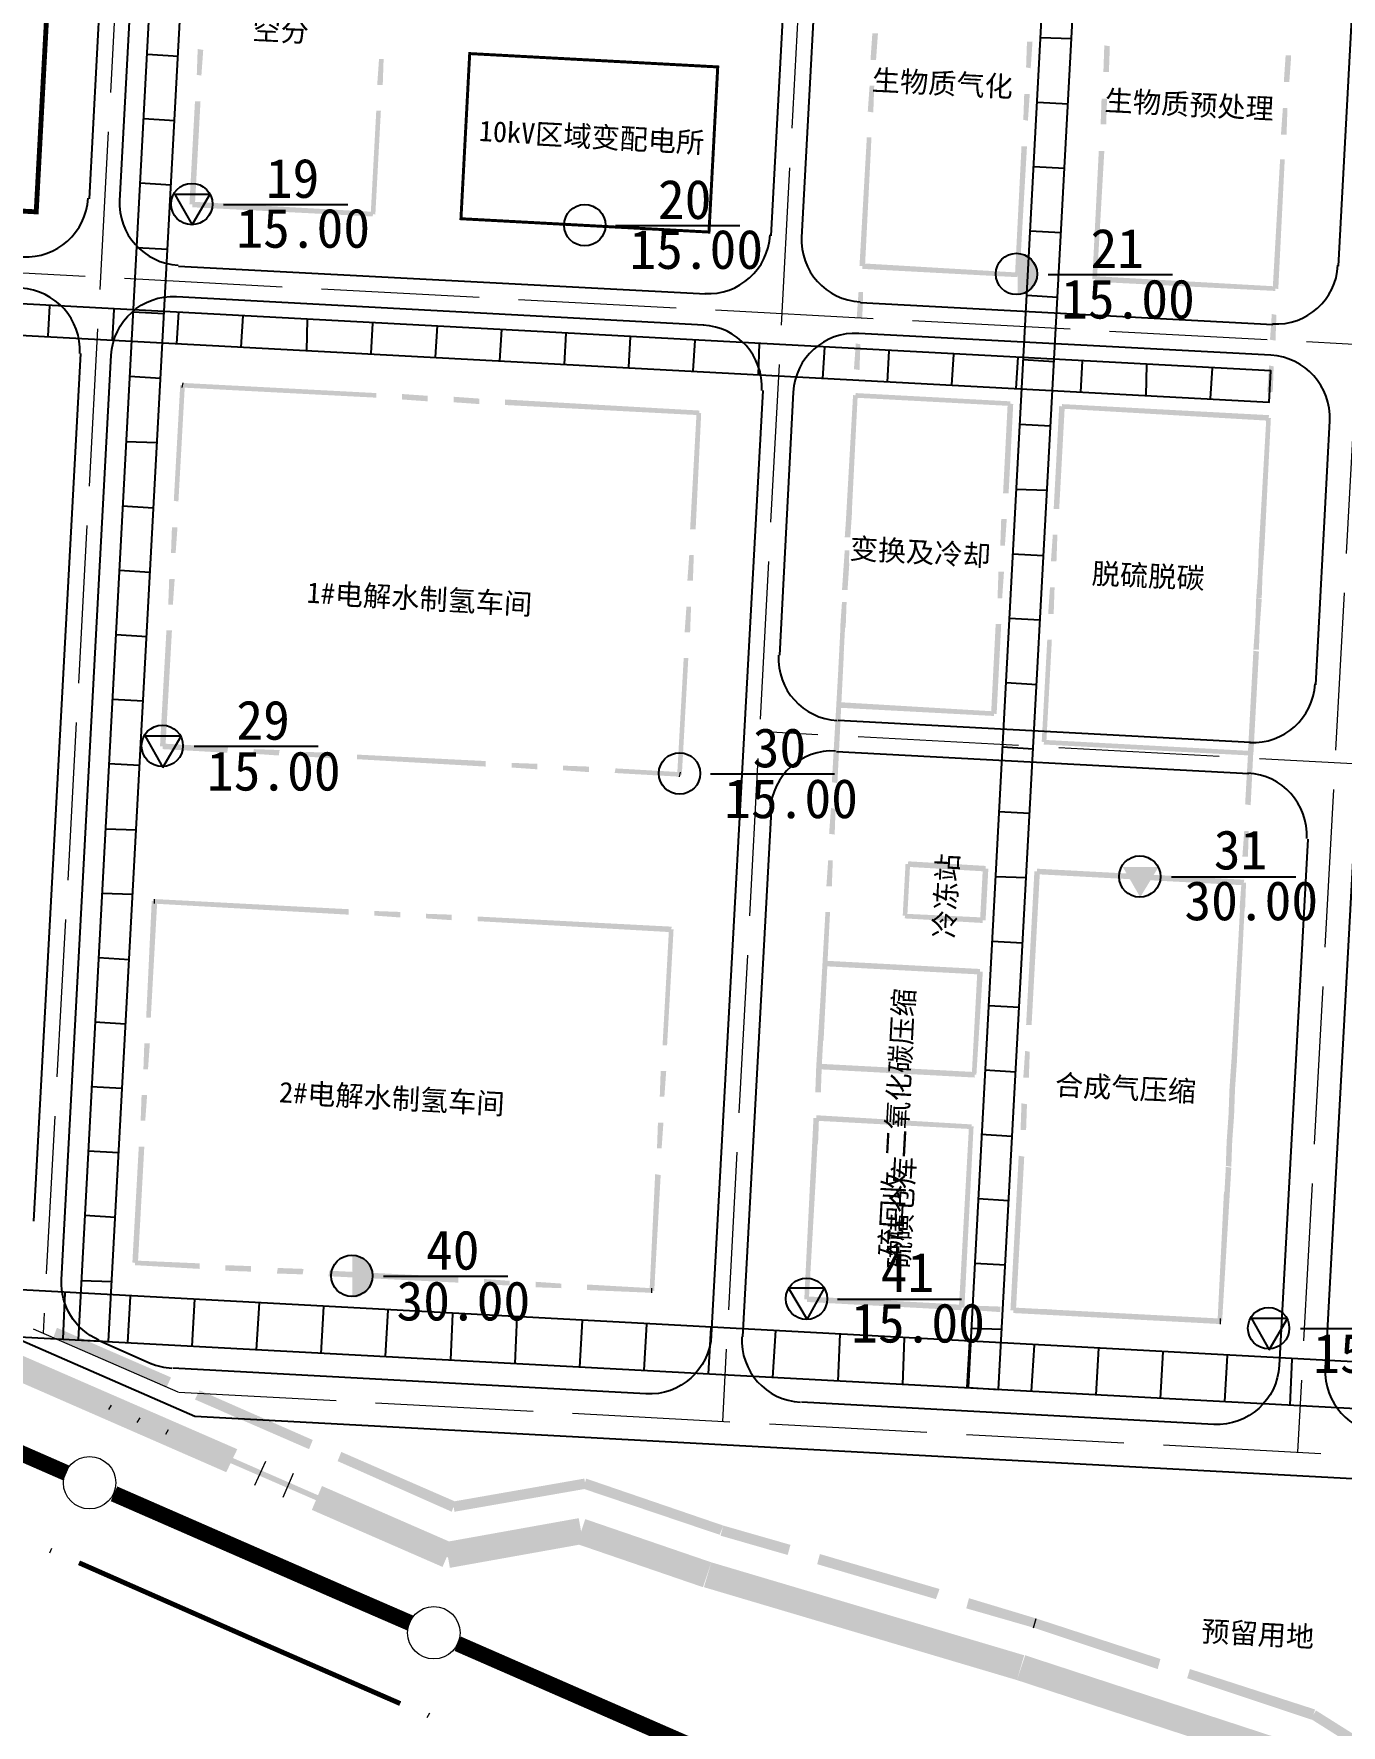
# Model space of a CAD drawing. Header units: millimetres. Extents: x 1542 to 2698, y 1376 to 2197.
# Drawn here: x 2138.8 to 2391.5, y 1651.7 to 1978.8 of the extents above; entities that cross this region are included whole.
import ezdxf

# ---------------------------------------------------------------- set-up
doc = ezdxf.new("R2010")
doc.units = ezdxf.units.MM
doc.linetypes.add('PDF_IMPORT', pattern=[1, 0.8, -0.2])
for name, color, linetype in [('PDF_0', 7, 'Continuous'), ('PDF_0-道路边线', 3, 'Continuous'), ('PDF_HY_BZ_CC', 2, 'Continuous'), ('PDF_ROAD-CENT', 6, 'Continuous'), ('PDF_ZT-二期EPC承包商范围线', 6, 'Continuous'), ('PDF_勘探点', 5, 'Continuous'), ('PDF_文字', 5, 'Continuous'), ('PDF_绿线', 3, 'Continuous')]:
    doc.layers.add(name, color=color, linetype=linetype)
doc.layers.add('PDF_0高压线', color=20, linetype='Continuous', true_color=0xff3f00)
doc.styles.add('PDF SimHei', font='')
doc.styles.add('PDF SimSun', font='')
doc.styles.get('PDF SimHei').set_extended_font_data('SimHei')
doc.styles.get('PDF SimSun').set_extended_font_data('SimSun')

msp = doc.modelspace()

# ---------------------------------------------------------------- hatches: boundary and pattern name
at = {"layer": 'PDF_0', "transparency": 33554559}
for color, points in [(2, [(2164.38, 1716.96), (2165.27, 1718.92), (2143.21, 1728.53), (2142.5, 1726.57)]), (1, [(2175.95, 1700.59), (2178.08, 1705.04), (2133.96, 1724.26), (2132, 1719.81)]), (2, [(2191.96, 1705.04), (2192.67, 1706.82), (2170.79, 1716.43), (2169.9, 1714.65)]), (2, [(2219.54, 1692.94), (2220.25, 1694.9), (2198.19, 1704.51), (2197.48, 1702.73)]), (1, [(2217.76, 1682.27), (2219.72, 1686.89), (2194.45, 1697.92), (2192.49, 1693.3)]), (2, [(2245.52, 1697.39), (2245.16, 1699.35), (2219.72, 1694.9), (2220.07, 1692.94)]), (2, [(2271.32, 1688.49), (2272.03, 1690.27), (2245.52, 1699.35), (2244.98, 1697.39)]), (1, [(2244.98, 1686.71), (2244.09, 1691.7), (2218.29, 1687.07), (2219.18, 1682.09)]), (1, [(2268.11, 1678.35), (2269.72, 1683.16), (2245.34, 1691.52), (2243.74, 1686.71)]), (2, [(2284.48, 1684.58), (2285.02, 1686.54), (2272.03, 1690.27), (2271.49, 1688.32)]), (2, [(2313.13, 1676.04), (2313.84, 1678), (2290.71, 1684.76), (2290.18, 1682.8)]), (1, [(2328.79, 1660.38), (2330.21, 1665.18), (2269.72, 1683.16), (2268.29, 1678.35)]), (2, [(2356.01, 1662.52), (2356.54, 1664.47), (2332.52, 1672.3), (2319.53, 1676.22), (2319, 1674.26), (2331.99, 1670.52)]), (1, [(2381.45, 1643.12), (2383.05, 1647.93), (2330.39, 1665.18), (2328.79, 1660.38)]), (2, [(2385.72, 1652.73), (2386.44, 1654.69), (2362.24, 1662.52), (2361.7, 1660.74)]), (2, [(2393.73, 1647.75), (2394.8, 1649.35), (2386.61, 1654.51), (2385.55, 1652.91)])]:
    msp.add_hatch(color=color, dxfattribs=at).paths.add_polyline_path(points)
at = {"layer": 'PDF_HY_BZ_CC', "transparency": 33554559}
for points in [[(2171.5, 1975.67), (2170.43, 1975.85), (2170.25, 1970.86), (2171.14, 1970.69)], [(2301.92, 1978.69), (2300.85, 1978.69), (2300.5, 1973.71), (2301.56, 1973.71)], [(2205.13, 1968.91), (2206.2, 1968.91), (2206.37, 1973.89), (2205.48, 1973.89)], [(2380.39, 1969.44), (2381.45, 1969.44), (2381.81, 1974.42), (2380.74, 1974.42)], [(2301.21, 1968.73), (2300.32, 1968.73), (2299.96, 1963.75), (2301.03, 1963.75)], [(2170.97, 1965.7), (2169.9, 1965.7), (2168.83, 1945.78), (2169.9, 1945.78)], [(2203.88, 1944), (2204.77, 1943.82), (2205.84, 1963.92), (2204.95, 1963.92)], [(2379.85, 1959.48), (2380.92, 1959.48), (2381.1, 1964.46), (2380.21, 1964.46)], [(2300.67, 1958.76), (2299.78, 1958.76), (2298.36, 1933.85), (2299.43, 1933.85)], [(2378.25, 1929.58), (2379.32, 1929.41), (2380.56, 1954.49), (2379.67, 1954.49)], [(2169.36, 1946.31), (2169.36, 1945.24), (2204.24, 1943.46), (2204.42, 1944.35)], [(2299.07, 1928.87), (2298.18, 1928.87), (2297.83, 1923.89), (2298.9, 1923.71)], [(2377.72, 1919.62), (2378.78, 1919.44), (2378.96, 1924.42), (2378.07, 1924.6)], [(2298.54, 1918.73), (2297.65, 1918.91), (2297.29, 1913.93), (2298.36, 1913.75)], [(2377.18, 1909.48), (2378.25, 1909.48), (2378.43, 1914.46), (2377.54, 1914.64)], [(2167.94, 1910.72), (2167.05, 1910.9), (2165.81, 1888.48), (2166.7, 1888.31)], [(2204.95, 1908.41), (2204.95, 1909.3), (2167.59, 1911.26), (2167.41, 1910.37)], [(2214.91, 1907.7), (2214.91, 1908.77), (2209.93, 1909.12), (2209.93, 1908.06)], [(2224.88, 1907.17), (2224.88, 1908.23), (2219.9, 1908.59), (2219.9, 1907.52)], [(2267.4, 1905.03), (2267.4, 1905.92), (2229.86, 1908.06), (2229.86, 1906.99)], [(2298.01, 1908.77), (2297.12, 1908.94), (2295.69, 1883.86), (2296.76, 1883.86)], [(2265.62, 1882.97), (2266.69, 1882.97), (2267.76, 1905.39), (2266.87, 1905.56)], [(2375.58, 1879.59), (2376.65, 1879.59), (2377.89, 1904.5), (2377.01, 1904.5)], [(2166.52, 1883.32), (2165.45, 1883.32), (2165.27, 1878.34), (2166.16, 1878.34)], [(2265.09, 1873), (2266.16, 1873), (2266.33, 1877.99), (2265.45, 1877.99)], [(2296.4, 1878.88), (2295.51, 1878.88), (2295.16, 1873.89), (2296.23, 1873.89)], [(2375.05, 1869.62), (2376.12, 1869.62), (2376.29, 1874.6), (2375.4, 1874.6)], [(2165.98, 1873.36), (2164.92, 1873.36), (2164.74, 1868.38), (2165.63, 1868.38)], [(2264.56, 1863.04), (2265.62, 1863.04), (2265.8, 1868.02), (2264.91, 1868.02)], [(2295.87, 1868.91), (2294.98, 1868.91), (2294.63, 1863.93), (2295.69, 1863.93)], [(2374.51, 1859.66), (2375.58, 1859.66), (2375.76, 1864.64), (2374.87, 1864.64)], [(2165.45, 1863.4), (2164.38, 1863.4), (2163.14, 1840.98), (2164.2, 1840.98)], [(2263.13, 1835.64), (2264.02, 1835.46), (2265.27, 1858.06), (2264.38, 1858.06)], [(2295.34, 1858.95), (2294.45, 1858.95), (2293.02, 1834.04), (2294.09, 1833.86)], [(2372.91, 1829.77), (2373.98, 1829.59), (2375.23, 1854.68), (2374.34, 1854.68)], [(2163.67, 1841.51), (2163.67, 1840.44), (2176.13, 1839.73), (2176.3, 1840.8)], [(2181.29, 1840.44), (2181.11, 1839.55), (2186.09, 1839.2), (2186.27, 1840.26)], [(2191.25, 1839.91), (2191.07, 1839.02), (2196.23, 1838.66), (2196.23, 1839.73)], [(2201.21, 1839.38), (2201.21, 1838.49), (2226.12, 1837.06), (2226.12, 1838.13)], [(2231.11, 1837.77), (2231.11, 1836.88), (2236.09, 1836.53), (2236.09, 1837.6)], [(2241.07, 1837.24), (2241.07, 1836.35), (2246.05, 1835.99), (2246.05, 1837.06)], [(2251.21, 1836.71), (2251.03, 1835.82), (2263.49, 1835.11), (2263.67, 1835.99)], [(2293.74, 1828.88), (2292.85, 1829.06), (2292.49, 1824.07), (2293.56, 1823.9)], [(2372.38, 1819.63), (2373.45, 1819.63), (2373.62, 1824.61), (2372.74, 1824.61)], [(2293.2, 1818.91), (2292.31, 1818.91), (2291.96, 1813.93), (2293.02, 1813.93)], [(2371.85, 1809.66), (2372.91, 1809.66), (2373.09, 1814.64), (2372.2, 1814.64)], [(2162.6, 1810.91), (2161.54, 1811.08), (2160.47, 1788.49), (2161.36, 1788.49)], [(2199.61, 1808.42), (2199.61, 1809.48), (2162.07, 1811.44), (2162.07, 1810.55)], [(2209.58, 1807.88), (2209.58, 1808.95), (2204.59, 1809.13), (2204.59, 1808.24)], [(2219.54, 1807.35), (2219.54, 1808.42), (2214.56, 1808.59), (2214.56, 1807.7)], [(2261.89, 1805.04), (2262.06, 1806.1), (2224.52, 1808.06), (2224.52, 1807.17)], [(2292.67, 1808.95), (2291.78, 1808.95), (2290.35, 1784.04), (2291.42, 1784.04)], [(2260.29, 1783.15), (2261.17, 1783.15), (2262.42, 1805.57), (2261.53, 1805.57)], [(2370.24, 1779.77), (2371.31, 1779.77), (2372.56, 1804.68), (2371.67, 1804.68)], [(2161.18, 1783.51), (2160.11, 1783.51), (2159.93, 1778.52), (2160.82, 1778.52)], [(2259.75, 1773.19), (2260.64, 1773.19), (2261, 1778.17), (2259.93, 1778.17)], [(2291.07, 1779.06), (2290, 1779.06), (2289.82, 1774.08), (2290.89, 1774.08)], [(2160.65, 1773.54), (2159.58, 1773.54), (2159.4, 1768.56), (2160.29, 1768.56)], [(2369.71, 1769.81), (2370.78, 1769.63), (2370.96, 1774.79), (2369.89, 1774.79)], [(2259.22, 1763.22), (2260.11, 1763.22), (2260.46, 1768.2), (2259.4, 1768.2)], [(2290.53, 1769.09), (2289.47, 1769.09), (2289.29, 1764.11), (2290.35, 1764.11)], [(2160.11, 1763.58), (2159.04, 1763.58), (2157.8, 1741.16), (2158.87, 1740.98)], [(2369.18, 1759.84), (2370.24, 1759.66), (2370.42, 1764.65), (2369.35, 1764.82)], [(2257.79, 1735.82), (2258.68, 1735.64), (2259.93, 1758.06), (2258.86, 1758.24)], [(2290, 1758.95), (2288.93, 1759.13), (2287.69, 1734.04), (2288.58, 1734.04)], [(2367.58, 1729.77), (2368.46, 1729.77), (2369.89, 1754.68), (2368.82, 1754.86)], [(2158.33, 1741.52), (2158.33, 1740.63), (2170.79, 1739.91), (2170.79, 1740.98)], [(2175.77, 1740.63), (2175.77, 1739.56), (2180.75, 1739.38), (2180.75, 1740.45)], [(2185.91, 1740.09), (2185.73, 1739.02), (2190.72, 1738.85), (2190.89, 1739.91)], [(2195.88, 1739.56), (2195.7, 1738.49), (2220.79, 1737.25), (2220.79, 1738.31)], [(2225.77, 1737.96), (2225.77, 1736.89), (2230.75, 1736.71), (2230.75, 1737.6)], [(2235.73, 1737.42), (2235.73, 1736.36), (2240.71, 1736.18), (2240.71, 1737.07)], [(2245.7, 1736.89), (2245.7, 1735.82), (2258.15, 1735.29), (2258.15, 1736.18)], [(2288.22, 1734.58), (2288.22, 1733.51), (2315.62, 1732.09), (2315.62, 1733.15)], [(2320.6, 1732.8), (2320.6, 1731.91), (2325.58, 1731.55), (2325.58, 1732.62)], [(2330.57, 1732.26), (2330.57, 1731.37), (2335.55, 1731.02), (2335.55, 1732.09)], [(2340.53, 1731.73), (2340.53, 1730.84), (2368.11, 1729.24), (2368.11, 1730.31)]]:
    msp.add_hatch(color=256, dxfattribs=at).paths.add_polyline_path(points)
at = {"layer": 'PDF_ZT-二期EPC承包商范围线', "transparency": 33554559}
for points in [[(2300.5, 1973.89), (2301.56, 1973.71), (2301.92, 1978.87), (2300.85, 1978.87)], [(2331.81, 1977.27), (2330.74, 1977.27), (2330.57, 1972.29), (2331.46, 1972.11)], [(2346.76, 1976.38), (2345.69, 1976.56), (2345.51, 1971.4), (2346.58, 1971.4)], [(2380.39, 1969.44), (2381.45, 1969.44), (2381.81, 1974.6), (2380.74, 1974.6)], [(2299.96, 1963.75), (2301.03, 1963.57), (2301.21, 1968.73), (2300.32, 1968.73)], [(2331.28, 1967.13), (2330.21, 1967.13), (2330.03, 1962.14), (2330.92, 1961.97)], [(2346.22, 1966.24), (2345.16, 1966.24), (2344.98, 1961.26), (2346.05, 1961.26)], [(2379.85, 1959.3), (2380.92, 1959.3), (2381.1, 1964.46), (2380.21, 1964.46)], [(2298.36, 1933.85), (2299.43, 1933.85), (2300.67, 1958.59), (2299.78, 1958.59)], [(2330.74, 1956.99), (2329.68, 1956.99), (2328.43, 1932.25), (2329.32, 1932.25)], [(2345.69, 1956.1), (2344.62, 1956.1), (2343.38, 1931.36), (2344.27, 1931.36)], [(2378.25, 1929.58), (2379.32, 1929.41), (2380.56, 1954.32), (2379.67, 1954.32)], [(2328.79, 1931.72), (2328.96, 1932.61), (2298.9, 1934.39), (2298.9, 1933.32)], [(2343.91, 1931.9), (2343.91, 1930.83), (2378.78, 1929.05), (2378.78, 1929.94)], [(2298.01, 1908.77), (2297.12, 1908.94), (2296.23, 1891.51), (2297.12, 1891.51)], [(2327.54, 1906.81), (2327.54, 1907.7), (2297.65, 1909.3), (2297.47, 1908.41)], [(2326.12, 1889.91), (2327.19, 1889.91), (2328.08, 1907.17), (2327.01, 1907.34)], [(2377.36, 1903.96), (2377.54, 1905.03), (2337.51, 1907.17), (2337.51, 1906.28)], [(2338.04, 1906.63), (2336.97, 1906.81), (2335.9, 1886.88), (2336.97, 1886.88)], [(2375.94, 1884.75), (2376.83, 1884.75), (2377.89, 1904.5), (2377.01, 1904.5)], [(2296.94, 1886.53), (2295.87, 1886.53), (2295.51, 1881.37), (2296.58, 1881.37)], [(2325.58, 1879.76), (2326.47, 1879.76), (2326.83, 1884.92), (2325.76, 1884.92)], [(2336.62, 1881.9), (2335.73, 1881.9), (2335.37, 1876.74), (2336.44, 1876.74)], [(2375.4, 1874.6), (2376.29, 1874.6), (2376.65, 1879.59), (2375.58, 1879.76)], [(2296.4, 1876.38), (2295.34, 1876.38), (2294.98, 1871.22), (2296.05, 1871.22)], [(2325.05, 1869.62), (2325.94, 1869.62), (2326.3, 1874.78), (2325.23, 1874.78)], [(2336.08, 1871.76), (2335.19, 1871.76), (2334.84, 1866.6), (2335.9, 1866.6)], [(2374.87, 1864.46), (2375.76, 1864.46), (2376.12, 1869.45), (2375.05, 1869.62)], [(2295.69, 1866.24), (2294.8, 1866.24), (2293.91, 1848.98), (2294.8, 1848.98)], [(2323.81, 1847.38), (2324.87, 1847.2), (2325.76, 1864.64), (2324.69, 1864.64)], [(2335.55, 1861.62), (2334.66, 1861.62), (2333.59, 1841.87), (2334.48, 1841.69)], [(2373.45, 1839.73), (2374.51, 1839.55), (2375.58, 1859.3), (2374.51, 1859.48)], [(2294.45, 1849.52), (2294.27, 1848.45), (2324.34, 1846.85), (2324.34, 1847.74)], [(2334.12, 1842.22), (2333.95, 1841.33), (2373.98, 1839.2), (2373.98, 1840.09)], [(2306.72, 1808.24), (2307.61, 1808.24), (2308.15, 1818.2), (2307.26, 1818.2)], [(2307.79, 1818.74), (2307.61, 1817.67), (2322.74, 1816.78), (2322.74, 1817.85)], [(2323.27, 1817.31), (2322.2, 1817.31), (2321.67, 1807.35), (2322.74, 1807.35)], [(2330.57, 1787.06), (2331.63, 1787.06), (2333.24, 1816.78), (2332.17, 1816.78)], [(2332.7, 1817.31), (2332.7, 1816.24), (2372.56, 1814.11), (2372.74, 1815.18)], [(2373.09, 1814.64), (2372.2, 1814.64), (2370.6, 1784.93), (2371.49, 1784.93)], [(2322.2, 1806.81), (2322.2, 1807.88), (2307.26, 1808.59), (2307.08, 1807.7)], [(2291.6, 1799.52), (2291.6, 1798.45), (2321.67, 1796.85), (2321.67, 1797.92)], [(2290, 1779.06), (2291.07, 1779.06), (2292.13, 1798.99), (2291.24, 1798.99)], [(2322.2, 1797.38), (2321.14, 1797.38), (2320.07, 1777.46), (2320.96, 1777.46)], [(2320.6, 1776.92), (2320.6, 1777.99), (2290.53, 1779.59), (2290.53, 1778.52)], [(2330.03, 1776.92), (2331.1, 1776.92), (2331.28, 1781.9), (2330.39, 1782.08)], [(2371.31, 1779.77), (2370.24, 1779.95), (2369.89, 1774.79), (2370.96, 1774.79)], [(2329.5, 1766.78), (2330.57, 1766.78), (2330.74, 1771.76), (2329.68, 1771.94)], [(2370.78, 1769.63), (2369.71, 1769.81), (2369.35, 1764.65), (2370.42, 1764.65)], [(2287.69, 1734.04), (2288.58, 1734.04), (2290.53, 1769.09), (2289.47, 1769.09)], [(2290, 1769.63), (2290, 1768.56), (2319.89, 1766.96), (2320.07, 1767.85)], [(2320.42, 1767.49), (2319.53, 1767.49), (2317.58, 1732.44), (2318.65, 1732.44)], [(2327.54, 1731.91), (2328.61, 1731.91), (2330.21, 1761.62), (2329.14, 1761.8)], [(2370.24, 1759.49), (2369.18, 1759.66), (2367.58, 1729.77), (2368.46, 1729.77)], [(2318.11, 1731.91), (2318.11, 1732.97), (2288.22, 1734.58), (2288.22, 1733.51)], [(2368.11, 1729.24), (2368.11, 1730.31), (2328.08, 1732.44), (2328.08, 1731.37)]]:
    msp.add_hatch(color=256, dxfattribs=at).paths.add_polyline_path(points)
at = {"layer": 'PDF_勘探点', "transparency": 33554559}
for points in [[(2329.5, 1936.17), (2328.79, 1936.17), (2328.79, 1932.25), (2328.96, 1931.54), (2328.96, 1928.16), (2329.68, 1928.34), (2330.21, 1928.52), (2330.92, 1928.69), (2331.46, 1929.23), (2331.99, 1929.58), (2332.35, 1930.3), (2332.7, 1930.83), (2332.88, 1931.54), (2332.88, 1932.96), (2332.7, 1933.68), (2331.99, 1934.74), (2331.46, 1935.28), (2330.92, 1935.63), (2330.21, 1935.99)], [(2201.04, 1742.41), (2200.32, 1742.41), (2200.32, 1734.4), (2201.04, 1734.4), (2201.75, 1734.58), (2202.28, 1734.93), (2202.99, 1735.29), (2203.35, 1735.82), (2203.88, 1736.36), (2204.42, 1738.49), (2204.24, 1739.2), (2204.06, 1739.74), (2203.7, 1740.45), (2203.35, 1740.98), (2202.81, 1741.52), (2201.75, 1742.23)]]:
    msp.add_hatch(color=256, dxfattribs=at).paths.add_polyline_path(points)
at = {"layer": 'PDF_绿线', "transparency": 33554559}
for points in [[(2104.24, 1735.11), (2103.71, 1734.22), (2147.84, 1715), (2148.19, 1715.89)], [(2170.08, 1706.46), (2169.72, 1705.4), (2220.96, 1683.16), (2221.32, 1684.05)]]:
    msp.add_hatch(color=256, dxfattribs=at).paths.add_polyline_path(points)

# ---------------------------------------------------------------- linework, layer by layer
at = {"layer": 'PDF_0', "color": 62, "lineweight": 25, "true_color": 0xa5dd00}
for points in [[(2162.78, 2016.23), (2147.3, 1726.21), (2153.17, 1725.86), (2168.83, 2015.88)], [(2334.84, 2006.98), (2319.36, 1716.96), (2325.23, 1716.61), (2340.89, 2006.63)], [(2006.21, 1927.45), (2377.54, 1907.52), (2377.89, 1913.57), (2006.38, 1933.5)]]:
    msp.add_lwpolyline(points, close=True, dxfattribs=at)
for points in [[(2339.28, 1977.8), (2333.41, 1977.98)], [(2166.7, 1974.42), (2160.65, 1974.78)], [(2338.75, 1965.17), (2332.7, 1965.53)], [(2165.98, 1961.97), (2159.93, 1962.32)], [(2338.04, 1952.71), (2331.99, 1953.07)], [(2165.27, 1949.51), (2159.22, 1949.87)], [(2337.33, 1940.26), (2331.28, 1940.62)], [(2164.56, 1937.06), (2158.69, 1937.41)], [(2336.62, 1927.81), (2330.74, 1928.16)], [(2141.79, 1926.2), (2141.43, 1920.33)], [(2154.24, 1925.49), (2153.88, 1919.62)], [(2163.85, 1924.6), (2157.98, 1924.96)], [(2166.7, 1924.96), (2166.34, 1918.91)], [(2179.15, 1924.25), (2178.79, 1918.2)], [(2191.61, 1923.53), (2191.43, 1917.49)], [(2204.24, 1922.82), (2203.88, 1916.95)], [(2216.69, 1922.29), (2216.34, 1916.24)], [(2229.15, 1921.58), (2228.79, 1915.53)], [(2241.6, 1920.87), (2241.25, 1914.82)], [(2254.06, 1920.15), (2253.7, 1914.28)], [(2266.51, 1919.44), (2266.16, 1913.57)], [(2278.97, 1918.91), (2278.79, 1912.86)], [(2291.6, 1918.2), (2291.24, 1912.15)], [(2304.06, 1917.49), (2303.7, 1911.44)], [(2316.51, 1916.77), (2316.15, 1910.9)], [(2328.96, 1916.24), (2328.61, 1910.19)], [(2335.9, 1915.35), (2330.03, 1915.71)], [(2341.42, 1915.53), (2341.06, 1909.48)], [(2353.87, 1914.82), (2353.7, 1908.77)], [(2366.51, 1914.1), (2366.15, 1908.23)], [(2163.31, 1912.15), (2157.27, 1912.5)], [(2335.37, 1902.9), (2329.32, 1903.25)], [(2162.6, 1899.69), (2156.55, 1899.87)], [(2334.66, 1890.44), (2328.61, 1890.62)], [(2161.89, 1887.06), (2155.84, 1887.42)], [(2333.95, 1877.81), (2327.9, 1878.16)], [(2161.18, 1874.6), (2155.31, 1874.96)], [(2333.24, 1865.35), (2327.36, 1865.71)], [(2160.65, 1862.15), (2154.6, 1862.51)], [(2332.7, 1852.9), (2326.65, 1853.25)], [(2159.93, 1849.7), (2153.88, 1850.05)], [(2331.99, 1840.44), (2325.94, 1840.8)], [(2159.22, 1837.24), (2153.17, 1837.6)], [(2331.28, 1827.99), (2325.23, 1828.34)], [(2158.51, 1824.79), (2152.64, 1824.96)], [(2330.57, 1815.53), (2324.69, 1815.71)], [(2157.8, 1812.33), (2151.93, 1812.51)], [(2329.85, 1802.9), (2323.98, 1803.26)], [(2157.27, 1799.7), (2151.22, 1800.05)], [(2329.32, 1790.45), (2323.27, 1790.8)], [(2156.55, 1787.24), (2150.5, 1787.6)], [(2328.61, 1777.99), (2322.56, 1778.35)], [(2155.84, 1774.79), (2149.79, 1775.14)], [(2327.9, 1765.54), (2321.85, 1765.89)], [(2155.13, 1762.33), (2149.26, 1762.69)], [(2327.19, 1753.08), (2321.31, 1753.44)], [(2154.6, 1749.88), (2148.55, 1750.23)], [(2326.65, 1740.63), (2320.6, 1740.98)], [(2120.26, 1727.64), (2550.66, 1704.51), (2551.2, 1713.4), (2096.77, 1737.96)], [(2153.88, 1737.42), (2147.84, 1737.6)], [(2144.45, 1726.39), (2144.81, 1735.29)], [(2156.91, 1725.68), (2157.44, 1734.58)], [(2169.36, 1724.97), (2169.9, 1734.04)], [(2181.82, 1724.26), (2182.35, 1733.33)], [(2194.27, 1723.54), (2194.81, 1732.62)], [(2206.73, 1723.01), (2207.26, 1731.91)], [(2219.36, 1722.3), (2219.72, 1731.2)], [(2231.82, 1721.59), (2232.17, 1730.66)], [(2244.27, 1720.88), (2244.81, 1729.95)], [(2256.73, 1720.34), (2257.26, 1729.24)], [(2269.18, 1719.63), (2269.72, 1728.53)], [(2281.64, 1718.92), (2282.17, 1727.99)], [(2294.27, 1718.21), (2294.63, 1727.28)], [(2325.94, 1728.17), (2319.89, 1728.35)], [(2306.72, 1717.5), (2307.08, 1726.57)], [(2319.18, 1716.96), (2319.71, 1725.86)], [(2331.63, 1716.25), (2332.17, 1725.15)], [(2344.09, 1715.54), (2344.62, 1724.61)], [(2356.54, 1714.83), (2357.08, 1723.9)], [(2369, 1714.29), (2369.53, 1723.19)], [(2381.63, 1713.58), (2381.99, 1722.48)]]:
    msp.add_lwpolyline(points, dxfattribs=at)
at = {"layer": 'PDF_0', "color": 140, "lineweight": 0, "true_color": 0x00bfff, "const_width": 0.572}
msp.add_lwpolyline([(2223.01, 1974.96), (2270.96, 1972.38), (2269.27, 1940.44), (2221.32, 1943.02)], close=True, dxfattribs=at)
at = {"layer": 'PDF_0', "color": 1, "lineweight": 0}
for points in [[(2181.46, 1698.1), (2183.6, 1702.73)], [(2186.98, 1695.79), (2188.94, 1700.41)]]:
    msp.add_lwpolyline(points, dxfattribs=at)
at = {"layer": 'PDF_0', "color": 2, "lineweight": 0}
msp.add_lwpolyline([(2331.99, 1670.52), (2332.52, 1672.3)], dxfattribs=at)
at = {"layer": 'PDF_0-道路边线', "lineweight": 25}
for points in [[(2571.48, 1924.07), (2576.64, 2018.01), (2154.42, 2040.79), (2149.44, 1946.84)], [(2281.28, 1939.73), (2285.19, 2012.68)], [(2166.7, 1933.85), (2268.65, 1928.52)], [(2378.25, 1922.47), (2298.54, 1926.74)], [(2138.76, 1749.17), (2147.84, 1916.95)], [(1602.31, 1794.36), (2033.07, 1771.23), (2169.9, 1711.45), (2558.85, 1690.45), (2569.88, 1894.18)], [(2373.98, 1841.69), (2294.27, 1845.96)], [(2373.62, 1835.64), (2293.91, 1839.91)], [(2281.28, 1828.52), (2275.76, 1726.75)], [(2151.39, 1726.04), (2161.36, 1721.59)]]:
    msp.add_lwpolyline(points, dxfattribs=at)
for points in [[(2273.81, 2025.31), (2171.88, 2030.81, 0.414213), (2159.22, 2019.44), (2155.31, 1946.49)], [(2383.59, 2019.44), (2303.72, 2023.69, 0.414213), (2291.07, 2012.32), (2287.15, 1939.37)], [(2383.43, 2019.42, -0.414213), (2394.8, 2006.8), (2390.88, 1933.85)], [(2151.3, 1726.15, -0.312873), (2144.1, 1737.78), (2153.71, 1916.6, -0.414213), (2166.34, 1927.98), (2268.29, 1922.47)], [(2386.61, 1852.9), (2389.26, 1903.94, 0.414213), (2377.89, 1916.6), (2298.21, 1920.85, 0.414213), (2285.55, 1909.48), (2282.88, 1858.59)], [(2279.68, 1909.83), (2269.72, 1727.1, -0.414213), (2257.08, 1715.72), (2165.63, 1720.7)], [(2385.01, 1823.01), (2379.5, 1721.23, -0.414213), (2366.86, 1709.84), (2287.15, 1714.11)], [(2393.91, 1822.47), (2388.39, 1720.7, 0.414213), (2399.78, 1708.07), (2538.39, 1700.59, 0.414213), (2551.02, 1711.98), (2556.53, 1813.75)]]:
    msp.add_lwpolyline(points, format="xyb", dxfattribs=at)
for centre, start, end in [((2137.25, 1947.64), 266.9183, 356.9183), ((2167.32, 1946.04), 176.9183, 266.9183), ((2269.09, 1940.53), 266.9183, 356.9183), ((2299.16, 1938.93), 176.9183, 266.9183), ((2378.87, 1934.66), 266.9183, 356.9183), ((2135.65, 1917.57), 356.9183, 86.9183), ((2267.49, 1910.46), 356.9183, 86.9183), ((2294.71, 1857.97), 176.9183, 266.9183), ((2374.43, 1853.7), 266.9183, 356.9183), ((2293.11, 1828.08), 86.9183, 176.9183), ((2372.82, 1823.81), 356.9183, 86.9183), ((2287.6, 1726.12), 176.9183, 266.9183), ((2166.07, 1732.71), 246.4124, 266.9183)]:
    msp.add_arc(centre, 12.01, start, end, dxfattribs=at)
at = {"layer": 'PDF_0高压线', "lineweight": 0}
for points, const_width in [([(2087.78, 1725.41), (2133.69, 1705.4), (2145.08, 1700.41)], 3.11), ([(2154.24, 1696.41), (2200.06, 1676.39), (2211.53, 1671.41)], 3.11), ([(2220.7, 1667.41), (2266.51, 1647.39), (2277.99, 1642.41)], 3.04)]:
    msp.add_lwpolyline(points, dxfattribs=dict(at, const_width=const_width))
for centre in [(2149.53, 1698.55), (2216.07, 1669.54)]:
    msp.add_circle(centre, 5.07, dxfattribs=at)
at = {"layer": 'PDF_HY_BZ_CC', "color": 4, "lineweight": 0}
msp.add_lwpolyline([(2044.82, 2049.69, 0.918, 0.918, 0), (2125.51, 2045.33, 0.992, 0.992, 0), (2130.31, 2039.99, 0.942, 0.942, 0), (2144.28, 2039.28, 0.946, 0.946, 0), (2139.21, 1944.35, 0.947, 0.947, 0), (2039.3, 1949.78, 0.888, 0.888, 0), (2044.73, 2049.69, 0, 0, 0)], format="xyseb", dxfattribs=at)
at = {"layer": 'PDF_HY_BZ_CC', "lineweight": 0}
for points in [[(2167.41, 1910.37), (2167.59, 1911.26)], [(2263.67, 1835.99), (2263.49, 1835.11)], [(2162.07, 1810.55), (2162.07, 1811.44)], [(2258.15, 1736.18), (2258.15, 1735.29)], [(2368.11, 1730.31), (2368.11, 1729.24)]]:
    msp.add_lwpolyline(points, dxfattribs=at)
at = {"layer": 'PDF_ROAD-CENT', "linetype": 'PDF_IMPORT', "lineweight": 0, "ltscale": 38.136194}
for points in [[(1602.49, 1797.38), (2033.78, 1774.08), (2166.7, 1716.07), (2554.75, 1695.25), (2571.84, 2013.74), (2157.27, 2035.98), (2140.54, 1727.46)], [(2288.93, 2029.05), (2271.85, 1710.38)], [(2400.31, 2023), (2383.05, 1704.51)], [(2605.64, 1907.34), (2021.69, 1938.66)]]:
    msp.add_lwpolyline(points, dxfattribs=at)
at = {"layer": 'PDF_ROAD-CENT', "linetype": 'PDF_IMPORT', "lineweight": 0, "ltscale": 38.846806}
msp.add_lwpolyline([(2561.87, 1828.52), (2278.97, 1843.82)], dxfattribs=at)
at = {"layer": 'PDF_勘探点', "lineweight": 25}
for points in [[(2169.36, 1941.86), (2172.75, 1947.73), (2165.98, 1947.73)], [(2163.67, 1836.88), (2167.23, 1842.93), (2160.29, 1842.93)], [(2288.22, 1730.13), (2291.6, 1736.18), (2284.66, 1736.18)], [(2377.54, 1724.26), (2381.1, 1730.31), (2374.16, 1730.31)]]:
    msp.add_lwpolyline(points, close=True, dxfattribs=at)
for points in [[(2175.41, 1945.78), (2199.43, 1945.78)], [(2251.21, 1941.68), (2275.23, 1941.68)], [(2334.84, 1932.25), (2358.86, 1932.25)], [(2169.72, 1840.98), (2193.74, 1840.98)], [(2269.54, 1835.64), (2293.56, 1835.64)], [(2358.68, 1815.71), (2382.7, 1815.71)], [(2206.37, 1738.49), (2230.39, 1738.49)], [(2294.09, 1734.04), (2318.11, 1734.04)], [(2383.59, 1728.35), (2407.61, 1728.35)]]:
    msp.add_lwpolyline(points, dxfattribs=at)
for centre in [(2169.28, 1945.86), (2245.25, 1941.77), (2328.7, 1932.34), (2163.58, 1841.07), (2263.58, 1835.73), (2352.54, 1815.8), (2200.23, 1738.58), (2288.13, 1734.13), (2377.45, 1728.44)]:
    msp.add_circle(centre, 4, dxfattribs=at)
at = {"layer": 'PDF_勘探点', "transparency": 33554559}
msp.add_solid([(2349.25, 1817.67), (2356.19, 1817.67), (2352.63, 1811.8)], dxfattribs=at)
at = {"layer": 'PDF_绿线', "lineweight": 0}
for points in [[(2153.71, 1713.58), (2153.17, 1712.69)], [(2159.22, 1711.09), (2158.69, 1710.2)], [(2164.74, 1708.78), (2164.2, 1707.89)], [(2142.14, 1685.82), (2141.79, 1684.93)], [(2215.27, 1653.98), (2214.74, 1653.09)]]:
    msp.add_lwpolyline(points, dxfattribs=at)
at = {"layer": 'PDF_绿线', "lineweight": 0, "const_width": 0.958}
msp.add_lwpolyline([(2147.48, 1683.07), (2183.06, 1667.41), (2209.58, 1655.84)], dxfattribs=at)

# ---------------------------------------------------------------- texts
at = {"layer": 'PDF_文字', "color": 7, "char_height": 4, "attachment_point": 7, "style": 'PDF SimHei'}
for s, insert, rotation in [('空分', (2180.9, 1977.22), 357.3577), ('生物质气化', (2300.65, 1967.43), 357.1713), ('生物质预处理', (2345.66, 1963.5), 357.0502), ('10kV区域变配电所', (2224.67, 1957.62), 356.8965), ('变换及冷却', (2296.37, 1876.85), 356.8196), ('脱硫脱碳', (2343.17, 1872.02), 357.3359), ('1#电解水制氢车间', (2191.39, 1868.31), 356.9074), ('冷冻站', (2317.12, 1803.76), 87.0502), ('硫回收 二氧化碳压缩', (2306.66, 1742.25), 86.8936), ('2#电解水制氢车间', (2186.06, 1771.69), 356.8965), ('合成气压缩', (2336.05, 1773.09), 357.1713), ('硫磺仓库', (2308.38, 1739.7), 86.9183), ('预留用地', (2364.34, 1667.43), 356.9183)]:
    msp.add_mtext(s, dxfattribs=dict(at, insert=insert, rotation=rotation))
at = {"layer": 'PDF_文字', "char_height": 7.6, "attachment_point": 7, "style": 'PDF SimSun'}
for s, insert in [('19', (2183.6, 1946.93)), ('20', (2259.4, 1942.84)), ('15.00', (2177.9, 1937.28)), ('15.00', (2253.88, 1933.19)), ('21', (2343.02, 1933.49)), ('15.00', (2337.33, 1923.58)), ('29', (2177.9, 1842.13)), ('30', (2277.72, 1836.79)), ('15.00', (2172.21, 1832.3)), ('15.00', (2272.21, 1826.96)), ('31', (2366.86, 1817.04)), ('30.00', (2361.17, 1807.21)), ('40', (2214.56, 1739.64)), ('41', (2302.45, 1735.46)), ('30.00', (2208.86, 1729.81)), ('15.00', (2296.76, 1725.54)), ('15.00', (2386.08, 1719.67))]:
    msp.add_mtext(s, dxfattribs=dict(at, insert=insert))

doc.saveas('drawing.dxf')
